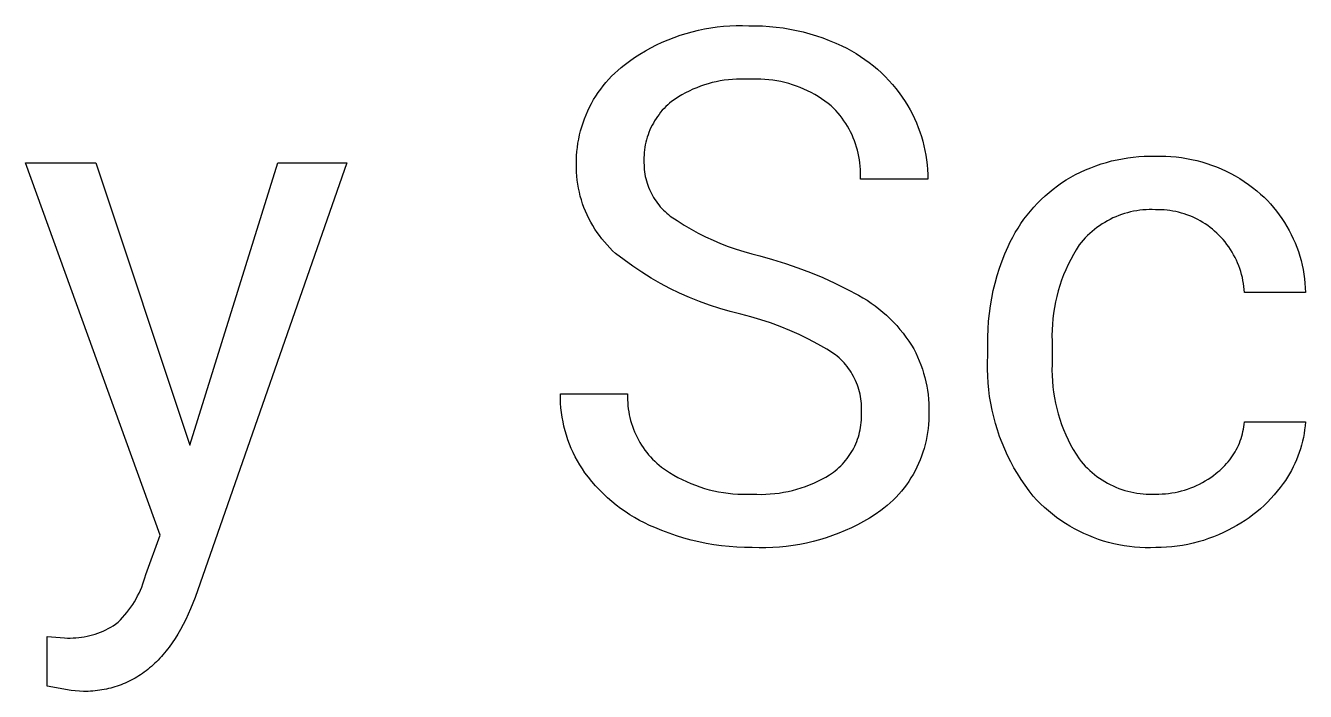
# Model space of a CAD drawing. Header units: millimetres. Extents: x 2840 to 6121, y 744 to 3036.
# Drawn here: x 5256 to 5322.6, y 877.8 to 912.5 of the extents above; entities that cross this region are included whole.
import ezdxf

# ---------------------------------------------------------------- set-up
doc = ezdxf.new("R2010")
doc.units = ezdxf.units.MM
doc.header["$MEASUREMENT"] = 0
doc.layers.add('Domyślny', color=7, linetype='Continuous', true_color=0x000000)

msp = doc.modelspace()

# ---------------------------------------------------------------- linework, layer by layer
at = {"layer": 'Domyślny'}
for p, q in [((5292.297, 912.494), (5292.627, 912.518)), ((5292.627, 912.518), (5292.957, 912.531)), ((5292.957, 912.531), (5293.287, 912.532)), ((5293.287, 912.532), (5293.618, 912.523)), ((5293.618, 912.523), (5293.975, 912.524)), ((5293.975, 912.524), (5294.333, 912.512)), ((5294.333, 912.512), (5294.69, 912.489)), ((5289.418, 911.793), (5289.726, 911.914)), ((5289.726, 911.914), (5290.037, 912.024)), ((5290.037, 912.024), (5290.353, 912.123)), ((5290.353, 912.123), (5290.671, 912.212)), ((5290.671, 912.212), (5290.992, 912.29)), ((5290.992, 912.29), (5291.316, 912.358)), ((5291.316, 912.358), (5291.641, 912.414)), ((5291.641, 912.414), (5291.968, 912.46)), ((5291.968, 912.46), (5292.297, 912.494)), ((5294.69, 912.489), (5295.046, 912.454)), ((5295.046, 912.454), (5295.4, 912.407)), ((5295.4, 912.407), (5295.753, 912.349)), ((5295.753, 912.349), (5296.104, 912.279)), ((5296.104, 912.279), (5296.452, 912.198)), ((5296.452, 912.198), (5296.797, 912.105)), ((5296.797, 912.105), (5297.139, 912)), ((5297.139, 912), (5297.477, 911.885)), ((5297.477, 911.885), (5297.812, 911.758)), ((5287.948, 911.042), (5288.232, 911.212)), ((5288.232, 911.212), (5288.521, 911.372)), ((5288.521, 911.372), (5288.815, 911.522)), ((5288.815, 911.522), (5289.114, 911.663)), ((5289.114, 911.663), (5289.418, 911.793)), ((5297.812, 911.758), (5298.142, 911.62)), ((5298.142, 911.62), (5298.467, 911.471)), ((5298.467, 911.471), (5298.716, 911.348)), ((5298.716, 911.348), (5298.961, 911.216)), ((5298.961, 911.216), (5299.201, 911.076)), ((5287.134, 910.477), (5287.399, 910.674)), ((5287.399, 910.674), (5287.671, 910.863)), ((5287.671, 910.863), (5287.948, 911.042)), ((5299.201, 911.076), (5299.437, 910.927)), ((5299.437, 910.927), (5299.666, 910.77)), ((5299.666, 910.77), (5299.89, 910.605)), ((5299.89, 910.605), (5300.109, 910.433)), ((5286.323, 909.732), (5286.475, 909.892)), ((5286.475, 909.892), (5286.632, 910.046)), ((5286.632, 910.046), (5286.794, 910.196)), ((5286.794, 910.196), (5286.962, 910.339)), ((5286.962, 910.339), (5287.134, 910.477)), ((5300.109, 910.433), (5300.321, 910.252)), ((5300.321, 910.252), (5300.527, 910.065)), ((5300.527, 910.065), (5300.726, 909.871)), ((5300.726, 909.871), (5300.918, 909.67)), ((5285.774, 909.042), (5285.903, 909.222)), ((5285.903, 909.222), (5286.037, 909.396)), ((5286.037, 909.396), (5286.177, 909.567)), ((5286.177, 909.567), (5286.323, 909.732)), ((5290.709, 909.212), (5290.516, 909.122)), ((5290.905, 909.294), (5290.709, 909.212)), ((5291.105, 909.37), (5290.905, 909.294)), ((5291.306, 909.439), (5291.105, 909.37)), ((5291.51, 909.501), (5291.306, 909.439)), ((5291.716, 909.557), (5291.51, 909.501)), ((5291.923, 909.605), (5291.716, 909.557)), ((5292.132, 909.646), (5291.923, 909.605)), ((5292.343, 909.68), (5292.132, 909.646)), ((5292.554, 909.707), (5292.343, 909.68)), ((5292.766, 909.727), (5292.554, 909.707)), ((5292.979, 909.739), (5292.766, 909.727)), ((5293.192, 909.745), (5292.979, 909.739)), ((5293.405, 909.743), (5293.192, 909.745)), ((5293.618, 909.733), (5293.405, 909.743)), ((5293.828, 909.743), (5293.618, 909.733)), ((5294.038, 909.746), (5293.828, 909.743)), ((5294.248, 909.741), (5294.038, 909.746)), ((5294.458, 909.729), (5294.248, 909.741)), ((5294.667, 909.71), (5294.458, 909.729)), ((5294.876, 909.684), (5294.667, 909.71)), ((5295.083, 909.651), (5294.876, 909.684)), ((5295.289, 909.61), (5295.083, 909.651)), ((5295.494, 909.563), (5295.289, 909.61)), ((5295.697, 909.509), (5295.494, 909.563)), ((5295.898, 909.447), (5295.697, 909.509)), ((5296.097, 909.379), (5295.898, 909.447)), ((5296.293, 909.305), (5296.097, 909.379)), ((5296.487, 909.223), (5296.293, 909.305)), ((5296.678, 909.135), (5296.487, 909.223)), ((5300.918, 909.67), (5301.103, 909.462)), ((5301.103, 909.462), (5301.281, 909.248)), ((5301.281, 909.248), (5301.451, 909.028)), ((5285.427, 908.479), (5285.536, 908.671)), ((5285.536, 908.671), (5285.652, 908.859)), ((5285.652, 908.859), (5285.774, 909.042)), ((5289.599, 908.581), (5289.496, 908.495)), ((5289.775, 908.702), (5289.599, 908.581)), ((5289.955, 908.816), (5289.775, 908.702)), ((5290.138, 908.925), (5289.955, 908.816)), ((5290.325, 909.027), (5290.138, 908.925)), ((5290.516, 909.122), (5290.325, 909.027)), ((5296.865, 909.04), (5296.678, 909.135)), ((5297.05, 908.94), (5296.865, 909.04)), ((5297.231, 908.832), (5297.05, 908.94)), ((5297.408, 908.719), (5297.231, 908.832)), ((5297.581, 908.6), (5297.408, 908.719)), ((5297.749, 908.475), (5297.581, 908.6)), ((5301.451, 909.028), (5301.613, 908.802)), ((5301.613, 908.802), (5301.767, 908.57)), ((5301.767, 908.57), (5301.899, 908.356)), ((5285.058, 907.679), (5285.14, 907.883)), ((5285.14, 907.883), (5285.229, 908.085)), ((5285.229, 908.085), (5285.325, 908.284)), ((5285.325, 908.284), (5285.427, 908.479)), ((5288.942, 907.906), (5288.863, 907.797)), ((5289.026, 908.012), (5288.942, 907.906)), ((5289.113, 908.115), (5289.026, 908.012)), ((5289.204, 908.215), (5289.113, 908.115)), ((5289.298, 908.311), (5289.204, 908.215)), ((5289.395, 908.405), (5289.298, 908.311)), ((5289.496, 908.495), (5289.395, 908.405)), ((5297.914, 908.344), (5297.749, 908.475)), ((5298.035, 908.225), (5297.914, 908.344)), ((5298.152, 908.102), (5298.035, 908.225)), ((5298.264, 907.975), (5298.152, 908.102)), ((5298.372, 907.845), (5298.264, 907.975)), ((5298.476, 907.71), (5298.372, 907.845)), ((5301.899, 908.356), (5302.024, 908.138)), ((5302.024, 908.138), (5302.141, 907.916)), ((5302.141, 907.916), (5302.25, 907.69)), ((5284.856, 907.049), (5284.916, 907.261)), ((5284.916, 907.261), (5284.984, 907.471)), ((5284.984, 907.471), (5285.058, 907.679)), ((5288.523, 907.215), (5288.468, 907.092)), ((5288.583, 907.336), (5288.523, 907.215)), ((5288.647, 907.454), (5288.583, 907.336)), ((5288.715, 907.571), (5288.647, 907.454)), ((5288.787, 907.685), (5288.715, 907.571)), ((5288.863, 907.797), (5288.787, 907.685)), ((5298.574, 907.572), (5298.476, 907.71)), ((5298.668, 907.431), (5298.574, 907.572)), ((5298.757, 907.287), (5298.668, 907.431)), ((5298.841, 907.139), (5298.757, 907.287)), ((5302.25, 907.69), (5302.352, 907.461)), ((5302.352, 907.461), (5302.446, 907.228)), ((5302.446, 907.228), (5302.531, 906.992)), ((5284.719, 906.402), (5284.757, 906.619)), ((5284.757, 906.619), (5284.803, 906.835)), ((5284.803, 906.835), (5284.856, 907.049)), ((5288.29, 906.582), (5288.257, 906.452)), ((5288.328, 906.712), (5288.29, 906.582)), ((5288.37, 906.84), (5288.328, 906.712)), ((5288.417, 906.967), (5288.37, 906.84)), ((5288.468, 907.092), (5288.417, 906.967)), ((5298.92, 906.989), (5298.841, 907.139)), ((5298.994, 906.836), (5298.92, 906.989)), ((5299.062, 906.681), (5298.994, 906.836)), ((5299.125, 906.524), (5299.062, 906.681)), ((5299.182, 906.364), (5299.125, 906.524)), ((5302.531, 906.992), (5302.609, 906.754)), ((5302.609, 906.754), (5302.679, 906.513)), ((5302.679, 906.513), (5302.741, 906.269)), ((5284.65, 905.745), (5284.665, 905.965)), ((5284.665, 905.965), (5284.688, 906.184)), ((5284.688, 906.184), (5284.719, 906.402)), ((5288.17, 905.919), (5288.16, 905.785)), ((5288.185, 906.053), (5288.17, 905.919)), ((5288.204, 906.187), (5288.185, 906.053)), ((5288.228, 906.32), (5288.204, 906.187)), ((5288.257, 906.452), (5288.228, 906.32)), ((5299.234, 906.203), (5299.182, 906.364)), ((5299.28, 906.039), (5299.234, 906.203)), ((5299.321, 905.875), (5299.28, 906.039)), ((5299.356, 905.709), (5299.321, 905.875)), ((5302.741, 906.269), (5302.794, 906.024)), ((5302.794, 906.024), (5302.839, 905.777)), ((5262.953, 885.97), (5255.952, 905.375)), ((5255.952, 905.375), (5259.616, 905.375)), ((5259.616, 905.375), (5264.512, 890.666)), ((5264.512, 890.666), (5269.083, 905.375)), ((5272.674, 905.375), (5264.784, 882.722)), ((5269.083, 905.375), (5272.674, 905.375)), ((5284.641, 905.304), (5284.642, 905.524)), ((5284.641, 905.094), (5284.641, 905.304)), ((5284.642, 905.524), (5284.65, 905.745)), ((5288.155, 905.65), (5288.154, 905.515)), ((5288.154, 905.515), (5288.158, 905.38)), ((5288.16, 905.785), (5288.155, 905.65)), ((5288.158, 905.38), (5288.16, 905.261)), ((5288.16, 905.261), (5288.166, 905.143)), ((5299.385, 905.542), (5299.356, 905.709)), ((5299.408, 905.374), (5299.385, 905.542)), ((5299.425, 905.205), (5299.408, 905.374)), ((5299.437, 905.036), (5299.425, 905.205)), ((5302.839, 905.777), (5302.876, 905.529)), ((5302.876, 905.529), (5302.904, 905.279)), ((5302.904, 905.279), (5302.924, 905.029)), ((5311.424, 905.124), (5311.692, 905.225)), ((5311.692, 905.225), (5311.964, 905.318)), ((5311.964, 905.318), (5312.239, 905.401)), ((5312.239, 905.401), (5312.516, 905.474)), ((5312.516, 905.474), (5312.795, 905.539)), ((5312.795, 905.539), (5313.077, 905.594)), ((5313.077, 905.594), (5313.36, 905.639)), ((5313.36, 905.639), (5313.645, 905.675)), ((5313.645, 905.675), (5313.931, 905.702)), ((5313.931, 905.702), (5314.217, 905.718)), ((5314.217, 905.718), (5314.504, 905.726)), ((5314.504, 905.726), (5314.791, 905.723)), ((5314.791, 905.723), (5315.062, 905.728)), ((5315.062, 905.728), (5315.334, 905.723)), ((5315.334, 905.723), (5315.605, 905.708)), ((5315.605, 905.708), (5315.875, 905.685)), ((5315.875, 905.685), (5316.145, 905.652)), ((5316.145, 905.652), (5316.413, 905.61)), ((5316.413, 905.61), (5316.679, 905.558)), ((5316.679, 905.558), (5316.944, 905.498)), ((5316.944, 905.498), (5317.206, 905.428)), ((5317.206, 905.428), (5317.466, 905.349)), ((5317.466, 905.349), (5317.723, 905.262)), ((5317.723, 905.262), (5317.977, 905.165)), ((5284.648, 904.885), (5284.641, 905.094)), ((5284.663, 904.676), (5284.648, 904.885)), ((5284.684, 904.468), (5284.663, 904.676)), ((5288.166, 905.143), (5288.175, 905.024)), ((5288.175, 905.024), (5288.189, 904.906)), ((5288.189, 904.906), (5288.207, 904.789)), ((5288.207, 904.789), (5288.229, 904.672)), ((5288.229, 904.672), (5288.255, 904.556)), ((5288.255, 904.556), (5288.284, 904.441)), ((5299.443, 904.866), (5299.437, 905.036)), ((5299.437, 904.527), (5299.443, 904.697)), ((5302.938, 904.527), (5299.437, 904.527)), ((5299.443, 904.697), (5299.443, 904.866)), ((5302.924, 905.029), (5302.935, 904.778)), ((5302.935, 904.778), (5302.938, 904.527)), ((5310.14, 904.486), (5310.388, 904.631)), ((5310.388, 904.631), (5310.641, 904.767)), ((5310.641, 904.767), (5310.898, 904.895)), ((5310.898, 904.895), (5311.159, 905.014)), ((5311.159, 905.014), (5311.424, 905.124)), ((5317.977, 905.165), (5318.227, 905.06)), ((5318.227, 905.06), (5318.474, 904.946)), ((5318.474, 904.946), (5318.716, 904.824)), ((5318.716, 904.824), (5318.954, 904.694)), ((5318.954, 904.694), (5319.188, 904.555)), ((5319.188, 904.555), (5319.416, 904.409)), ((5284.713, 904.261), (5284.684, 904.468)), ((5284.749, 904.055), (5284.713, 904.261)), ((5284.792, 903.85), (5284.749, 904.055)), ((5284.842, 903.646), (5284.792, 903.85)), ((5288.284, 904.441), (5288.318, 904.327)), ((5288.318, 904.327), (5288.356, 904.214)), ((5288.356, 904.214), (5288.397, 904.103)), ((5288.397, 904.103), (5288.442, 903.993)), ((5288.442, 903.993), (5288.491, 903.885)), ((5288.491, 903.885), (5288.544, 903.778)), ((5309.256, 903.837), (5309.469, 904.011)), ((5309.469, 904.011), (5309.687, 904.177)), ((5309.687, 904.177), (5309.911, 904.336)), ((5309.911, 904.336), (5310.14, 904.486)), ((5319.416, 904.409), (5319.64, 904.255)), ((5319.64, 904.255), (5319.858, 904.093)), ((5319.858, 904.093), (5320.07, 903.923)), ((5320.07, 903.923), (5320.276, 903.747)), ((5284.899, 903.445), (5284.842, 903.646)), ((5284.963, 903.246), (5284.899, 903.445)), ((5285.034, 903.049), (5284.963, 903.246)), ((5288.544, 903.778), (5288.6, 903.673)), ((5288.6, 903.673), (5288.659, 903.571)), ((5288.659, 903.571), (5288.723, 903.47)), ((5288.723, 903.47), (5288.789, 903.372)), ((5288.789, 903.372), (5288.859, 903.276)), ((5288.859, 903.276), (5288.932, 903.182)), ((5288.932, 903.182), (5289.008, 903.091)), ((5308.468, 903.074), (5308.655, 903.275)), ((5308.655, 903.275), (5308.849, 903.469)), ((5308.849, 903.469), (5309.049, 903.657)), ((5309.049, 903.657), (5309.256, 903.837)), ((5320.276, 903.747), (5320.453, 903.582)), ((5320.453, 903.582), (5320.624, 903.411)), ((5320.624, 903.411), (5320.788, 903.235)), ((5320.788, 903.235), (5320.947, 903.053)), ((5285.111, 902.854), (5285.034, 903.049)), ((5285.195, 902.663), (5285.111, 902.854)), ((5285.286, 902.474), (5285.195, 902.663)), ((5289.008, 903.091), (5289.088, 903.003)), ((5289.088, 903.003), (5289.17, 902.917)), ((5289.17, 902.917), (5289.255, 902.834)), ((5289.255, 902.834), (5289.343, 902.754)), ((5289.343, 902.754), (5289.434, 902.678)), ((5289.434, 902.678), (5289.527, 902.604)), ((5289.527, 902.604), (5289.881, 902.364)), ((5307.949, 902.435), (5308.115, 902.654)), ((5308.115, 902.654), (5308.288, 902.867)), ((5308.288, 902.867), (5308.468, 903.074)), ((5312.732, 902.569), (5312.584, 902.503)), ((5312.883, 902.63), (5312.732, 902.569)), ((5313.035, 902.685), (5312.883, 902.63)), ((5313.19, 902.735), (5313.035, 902.685)), ((5313.345, 902.779), (5313.19, 902.735)), ((5313.503, 902.819), (5313.345, 902.779)), ((5313.661, 902.852), (5313.503, 902.819)), ((5313.821, 902.881), (5313.661, 902.852)), ((5313.982, 902.903), (5313.821, 902.881)), ((5314.143, 902.921), (5313.982, 902.903)), ((5314.305, 902.932), (5314.143, 902.921)), ((5314.467, 902.938), (5314.305, 902.932)), ((5314.629, 902.939), (5314.467, 902.938)), ((5314.791, 902.934), (5314.629, 902.939)), ((5314.944, 902.935), (5314.791, 902.934)), ((5315.096, 902.931), (5314.944, 902.935)), ((5315.249, 902.923), (5315.096, 902.931)), ((5315.401, 902.909), (5315.249, 902.923)), ((5315.552, 902.89), (5315.401, 902.909)), ((5315.703, 902.865), (5315.552, 902.89)), ((5315.853, 902.836), (5315.703, 902.865)), ((5316.002, 902.802), (5315.853, 902.836)), ((5316.149, 902.762), (5316.002, 902.802)), ((5316.295, 902.718), (5316.149, 902.762)), ((5316.44, 902.669), (5316.295, 902.718)), ((5316.582, 902.614), (5316.44, 902.669)), ((5316.723, 902.555), (5316.582, 902.614)), ((5316.862, 902.492), (5316.723, 902.555)), ((5320.947, 903.053), (5321.1, 902.865)), ((5321.1, 902.865), (5321.246, 902.673)), ((5321.246, 902.673), (5321.385, 902.476)), ((5285.383, 902.289), (5285.286, 902.474)), ((5285.487, 902.107), (5285.383, 902.289)), ((5285.596, 901.928), (5285.487, 902.107)), ((5285.712, 901.754), (5285.596, 901.928)), ((5289.881, 902.364), (5290.243, 902.136)), ((5290.243, 902.136), (5290.612, 901.919)), ((5290.612, 901.919), (5290.987, 901.715)), ((5307.498, 901.746), (5307.641, 901.98)), ((5307.641, 901.98), (5307.791, 902.21)), ((5307.791, 902.21), (5307.949, 902.435)), ((5311.622, 901.907), (5311.497, 901.803)), ((5311.75, 902.006), (5311.622, 901.907)), ((5311.881, 902.101), (5311.75, 902.006)), ((5312.016, 902.191), (5311.881, 902.101)), ((5312.154, 902.276), (5312.016, 902.191)), ((5312.295, 902.357), (5312.154, 902.276)), ((5312.438, 902.433), (5312.295, 902.357)), ((5312.584, 902.503), (5312.438, 902.433)), ((5316.999, 902.423), (5316.862, 902.492)), ((5317.133, 902.35), (5316.999, 902.423)), ((5317.264, 902.273), (5317.133, 902.35)), ((5317.393, 902.191), (5317.264, 902.273)), ((5317.519, 902.105), (5317.393, 902.191)), ((5317.642, 902.014), (5317.519, 902.105)), ((5317.762, 901.92), (5317.642, 902.014)), ((5317.879, 901.821), (5317.762, 901.92)), ((5321.385, 902.476), (5321.517, 902.274)), ((5321.517, 902.274), (5321.643, 902.067)), ((5321.643, 902.067), (5321.761, 901.857)), ((5321.761, 901.857), (5321.872, 901.642)), ((5285.834, 901.584), (5285.712, 901.754)), ((5285.961, 901.418), (5285.834, 901.584)), ((5286.095, 901.256), (5285.961, 901.418)), ((5286.233, 901.099), (5286.095, 901.256)), ((5290.987, 901.715), (5291.369, 901.522)), ((5291.369, 901.522), (5291.757, 901.342)), ((5291.757, 901.342), (5292.151, 901.174)), ((5292.151, 901.174), (5292.549, 901.019)), ((5307.121, 901.014), (5307.238, 901.262)), ((5307.238, 901.262), (5307.364, 901.506)), ((5307.364, 901.506), (5307.498, 901.746)), ((5310.931, 901.224), (5310.83, 901.097)), ((5311.036, 901.348), (5310.931, 901.224)), ((5311.145, 901.468), (5311.036, 901.348)), ((5311.258, 901.584), (5311.145, 901.468)), ((5311.376, 901.695), (5311.258, 901.584)), ((5311.497, 901.803), (5311.376, 901.695)), ((5317.992, 901.719), (5317.879, 901.821)), ((5318.106, 901.608), (5317.992, 901.719)), ((5318.217, 901.493), (5318.106, 901.608)), ((5318.323, 901.374), (5318.217, 901.493)), ((5318.425, 901.252), (5318.323, 901.374)), ((5318.523, 901.126), (5318.425, 901.252)), ((5321.872, 901.642), (5321.976, 901.424)), ((5321.976, 901.424), (5322.072, 901.202)), ((5322.072, 901.202), (5322.16, 900.978)), ((5286.377, 900.947), (5286.233, 901.099)), ((5286.526, 900.8), (5286.377, 900.947)), ((5286.68, 900.659), (5286.526, 900.8)), ((5287.125, 900.314), (5286.68, 900.659)), ((5292.549, 901.019), (5292.953, 900.877)), ((5292.953, 900.877), (5293.36, 900.748)), ((5293.36, 900.748), (5293.772, 900.632)), ((5293.772, 900.632), (5294.187, 900.529)), ((5294.187, 900.529), (5294.857, 900.344)), ((5306.812, 900.266), (5306.96, 900.643)), ((5306.96, 900.643), (5307.121, 901.014)), ((5310.522, 900.595), (5310.382, 900.337)), ((5310.672, 900.849), (5310.522, 900.595)), ((5310.83, 901.097), (5310.672, 900.849)), ((5318.617, 900.997), (5318.523, 901.126)), ((5318.706, 900.865), (5318.617, 900.997)), ((5318.79, 900.729), (5318.706, 900.865)), ((5318.869, 900.591), (5318.79, 900.729)), ((5318.944, 900.45), (5318.869, 900.591)), ((5322.16, 900.978), (5322.241, 900.75)), ((5322.241, 900.75), (5322.314, 900.52)), ((5322.314, 900.52), (5322.379, 900.287)), ((5287.581, 899.985), (5287.125, 900.314)), ((5288.048, 899.672), (5287.581, 899.985)), ((5294.857, 900.344), (5295.521, 900.139)), ((5295.521, 900.139), (5296.178, 899.912)), ((5296.178, 899.912), (5296.827, 899.665)), ((5306.556, 899.499), (5306.678, 899.885)), ((5306.678, 899.885), (5306.812, 900.266)), ((5310.25, 900.073), (5310.128, 899.806)), ((5310.382, 900.337), (5310.25, 900.073)), ((5319.014, 900.307), (5318.944, 900.45)), ((5319.078, 900.161), (5319.014, 900.307)), ((5319.138, 900.013), (5319.078, 900.161)), ((5319.192, 899.864), (5319.138, 900.013)), ((5319.241, 899.712), (5319.192, 899.864)), ((5322.379, 900.287), (5322.436, 900.052)), ((5322.436, 900.052), (5322.485, 899.816)), ((5288.525, 899.375), (5288.048, 899.672)), ((5289.013, 899.095), (5288.525, 899.375)), ((5296.827, 899.665), (5297.468, 899.397)), ((5297.468, 899.397), (5298.101, 899.109)), ((5306.447, 899.109), (5306.556, 899.499)), ((5309.91, 899.259), (5309.816, 898.98)), ((5310.014, 899.534), (5309.91, 899.259)), ((5310.128, 899.806), (5310.014, 899.534)), ((5319.285, 899.559), (5319.241, 899.712)), ((5319.323, 899.404), (5319.285, 899.559)), ((5319.356, 899.248), (5319.323, 899.404)), ((5319.384, 899.091), (5319.356, 899.248)), ((5322.485, 899.816), (5322.526, 899.578)), ((5322.526, 899.578), (5322.558, 899.338)), ((5322.558, 899.338), (5322.583, 899.098)), ((5289.509, 898.831), (5289.013, 899.095)), ((5290.015, 898.585), (5289.509, 898.831)), ((5290.529, 898.356), (5290.015, 898.585)), ((5298.101, 899.109), (5298.724, 898.802)), ((5298.724, 898.802), (5299.337, 898.475)), ((5306.271, 898.32), (5306.352, 898.716)), ((5306.352, 898.716), (5306.447, 899.109)), ((5309.731, 898.698), (5309.655, 898.414)), ((5309.816, 898.98), (5309.731, 898.698)), ((5319.406, 898.933), (5319.384, 899.091)), ((5319.422, 898.775), (5319.406, 898.933)), ((5319.433, 898.616), (5319.422, 898.775)), ((5322.607, 898.616), (5319.433, 898.616)), ((5322.583, 899.098), (5322.599, 898.857)), ((5322.599, 898.857), (5322.607, 898.616)), ((5291.05, 898.146), (5290.529, 898.356)), ((5291.578, 897.953), (5291.05, 898.146)), ((5292.113, 897.778), (5291.578, 897.953)), ((5299.337, 898.475), (5299.558, 898.347)), ((5299.558, 898.347), (5299.774, 898.212)), ((5299.774, 898.212), (5299.986, 898.069)), ((5299.986, 898.069), (5300.193, 897.92)), ((5300.193, 897.92), (5300.394, 897.764)), ((5306.148, 897.52), (5306.202, 897.921)), ((5306.202, 897.921), (5306.271, 898.32)), ((5309.59, 898.127), (5309.534, 897.838)), ((5309.655, 898.414), (5309.59, 898.127)), ((5292.653, 897.622), (5292.113, 897.778)), ((5293.198, 897.485), (5292.653, 897.622)), ((5293.721, 897.353), (5293.198, 897.485)), ((5294.239, 897.203), (5293.721, 897.353)), ((5294.751, 897.035), (5294.239, 897.203)), ((5300.394, 897.764), (5300.591, 897.602)), ((5300.591, 897.602), (5300.782, 897.433)), ((5300.782, 897.433), (5300.968, 897.258)), ((5300.968, 897.258), (5301.148, 897.077)), ((5306.107, 897.118), (5306.148, 897.52)), ((5309.453, 897.255), (5309.427, 896.962)), ((5309.488, 897.547), (5309.453, 897.255)), ((5309.534, 897.838), (5309.488, 897.547)), ((5295.258, 896.85), (5294.751, 897.035)), ((5295.757, 896.647), (5295.258, 896.85)), ((5296.249, 896.426), (5295.757, 896.647)), ((5301.148, 897.077), (5301.322, 896.891)), ((5301.322, 896.891), (5301.489, 896.698)), ((5301.489, 896.698), (5301.651, 896.501)), ((5306.067, 896.31), (5306.08, 896.714)), ((5306.08, 896.714), (5306.107, 897.118)), ((5309.411, 896.668), (5309.405, 896.373)), ((5309.427, 896.962), (5309.411, 896.668)), ((5296.733, 896.189), (5296.249, 896.426)), ((5297.209, 895.935), (5296.733, 896.189)), ((5297.675, 895.664), (5297.209, 895.935)), ((5301.651, 896.501), (5301.805, 896.298)), ((5301.805, 896.298), (5301.953, 896.09)), ((5301.953, 896.09), (5302.094, 895.878)), ((5302.094, 895.878), (5302.206, 895.678)), ((5306.068, 895.905), (5306.067, 896.31)), ((5306.068, 895.341), (5306.068, 895.905)), ((5309.405, 896.373), (5309.41, 896.079)), ((5309.41, 896.079), (5309.424, 895.785)), ((5298.132, 895.378), (5297.675, 895.664)), ((5298.227, 895.299), (5298.132, 895.378)), ((5298.319, 895.217), (5298.227, 895.299)), ((5298.408, 895.132), (5298.319, 895.217)), ((5302.206, 895.678), (5302.31, 895.475)), ((5302.31, 895.475), (5302.408, 895.269)), ((5302.408, 895.269), (5302.498, 895.059)), ((5306.053, 894.983), (5306.068, 895.341)), ((5309.424, 895.785), (5309.424, 895.153)), ((5298.495, 895.045), (5298.408, 895.132)), ((5298.578, 894.954), (5298.495, 895.045)), ((5298.658, 894.86), (5298.578, 894.954)), ((5298.735, 894.764), (5298.658, 894.86)), ((5298.809, 894.665), (5298.735, 894.764)), ((5298.88, 894.564), (5298.809, 894.665)), ((5298.946, 894.461), (5298.88, 894.564)), ((5302.498, 895.059), (5302.581, 894.846)), ((5302.581, 894.846), (5302.657, 894.631)), ((5302.657, 894.631), (5302.725, 894.413)), ((5306.051, 894.625), (5306.053, 894.983)), ((5306.061, 894.266), (5306.051, 894.625)), ((5309.411, 894.864), (5309.407, 894.575)), ((5309.407, 894.575), (5309.413, 894.286)), ((5309.424, 895.153), (5309.411, 894.864)), ((5299.01, 894.355), (5298.946, 894.461)), ((5299.07, 894.247), (5299.01, 894.355)), ((5299.126, 894.138), (5299.07, 894.247)), ((5299.178, 894.026), (5299.126, 894.138)), ((5299.226, 893.913), (5299.178, 894.026)), ((5299.271, 893.798), (5299.226, 893.913)), ((5302.725, 894.413), (5302.786, 894.192)), ((5302.786, 894.192), (5302.839, 893.97)), ((5302.839, 893.97), (5302.884, 893.746)), ((5306.083, 893.909), (5306.061, 894.266)), ((5306.117, 893.552), (5306.083, 893.909)), ((5309.413, 894.286), (5309.43, 893.998)), ((5309.43, 893.998), (5309.456, 893.71)), ((5283.809, 893.095), (5283.808, 893.339)), ((5283.808, 893.339), (5287.306, 893.339)), ((5287.306, 893.339), (5287.302, 893.183)), ((5287.302, 893.183), (5287.304, 893.026)), ((5299.312, 893.682), (5299.271, 893.798)), ((5299.349, 893.564), (5299.312, 893.682)), ((5299.381, 893.445), (5299.349, 893.564)), ((5299.41, 893.325), (5299.381, 893.445)), ((5299.435, 893.205), (5299.41, 893.325)), ((5299.455, 893.083), (5299.435, 893.205)), ((5302.884, 893.746), (5302.922, 893.521)), ((5302.922, 893.521), (5302.951, 893.295)), ((5302.951, 893.295), (5302.973, 893.067)), ((5306.162, 893.196), (5306.117, 893.552)), ((5306.22, 892.843), (5306.162, 893.196)), ((5309.456, 893.71), (5309.492, 893.423)), ((5309.492, 893.423), (5309.538, 893.138)), ((5283.818, 892.852), (5283.809, 893.095)), ((5283.836, 892.609), (5283.818, 892.852)), ((5283.863, 892.367), (5283.836, 892.609)), ((5287.304, 893.026), (5287.311, 892.87)), ((5287.311, 892.87), (5287.323, 892.715)), ((5287.323, 892.715), (5287.34, 892.56)), ((5287.34, 892.56), (5287.363, 892.405)), ((5299.472, 892.961), (5299.455, 893.083)), ((5299.484, 892.838), (5299.472, 892.961)), ((5299.492, 892.715), (5299.484, 892.838)), ((5299.496, 892.592), (5299.492, 892.715)), ((5299.496, 892.469), (5299.496, 892.592)), ((5302.973, 893.067), (5302.987, 892.839)), ((5302.987, 892.839), (5302.994, 892.611)), ((5302.994, 892.611), (5302.992, 892.382)), ((5306.289, 892.491), (5306.22, 892.843)), ((5309.538, 893.138), (5309.593, 892.854)), ((5309.593, 892.854), (5309.658, 892.573)), ((5309.658, 892.573), (5309.733, 892.293)), ((5283.898, 892.126), (5283.863, 892.367)), ((5283.941, 891.887), (5283.898, 892.126)), ((5283.993, 891.649), (5283.941, 891.887)), ((5287.363, 892.405), (5287.391, 892.251)), ((5287.391, 892.251), (5287.424, 892.099)), ((5287.424, 892.099), (5287.462, 891.947)), ((5287.462, 891.947), (5287.505, 891.797)), ((5299.476, 891.837), (5299.486, 891.964)), ((5299.486, 891.964), (5299.492, 892.091)), ((5299.491, 892.346), (5299.496, 892.469)), ((5299.494, 892.218), (5299.491, 892.346)), ((5299.492, 892.091), (5299.494, 892.218)), ((5302.99, 891.959), (5302.977, 891.747)), ((5302.994, 892.17), (5302.99, 891.959)), ((5302.992, 892.382), (5302.994, 892.17)), ((5306.371, 892.142), (5306.289, 892.491)), ((5306.463, 891.796), (5306.371, 892.142)), ((5309.733, 892.293), (5309.817, 892.017)), ((5309.817, 892.017), (5309.911, 891.744)), ((5319.42, 891.745), (5319.433, 891.87)), ((5319.433, 891.87), (5322.607, 891.87)), ((5322.607, 891.87), (5322.591, 891.667)), ((5284.053, 891.413), (5283.993, 891.649)), ((5284.121, 891.179), (5284.053, 891.413)), ((5284.197, 890.948), (5284.121, 891.179)), ((5287.505, 891.797), (5287.554, 891.649)), ((5287.554, 891.649), (5287.607, 891.502)), ((5287.607, 891.502), (5287.665, 891.357)), ((5287.665, 891.357), (5287.729, 891.214)), ((5287.729, 891.214), (5287.797, 891.074)), ((5299.323, 891.091), (5299.359, 891.213)), ((5299.359, 891.213), (5299.391, 891.336)), ((5299.391, 891.336), (5299.418, 891.46)), ((5299.418, 891.46), (5299.442, 891.585)), ((5299.442, 891.585), (5299.461, 891.711)), ((5299.461, 891.711), (5299.476, 891.837)), ((5302.931, 891.325), (5302.897, 891.116)), ((5302.958, 891.536), (5302.931, 891.325)), ((5302.977, 891.747), (5302.958, 891.536)), ((5306.568, 891.453), (5306.463, 891.796)), ((5306.683, 891.114), (5306.568, 891.453)), ((5309.911, 891.744), (5310.014, 891.474)), ((5310.014, 891.474), (5310.126, 891.207)), ((5310.126, 891.207), (5310.248, 890.945)), ((5319.293, 891.126), (5319.326, 891.248)), ((5319.326, 891.248), (5319.356, 891.371)), ((5319.356, 891.371), (5319.382, 891.495)), ((5319.382, 891.495), (5319.403, 891.619)), ((5319.403, 891.619), (5319.42, 891.745)), ((5322.538, 891.264), (5322.502, 891.064)), ((5322.568, 891.465), (5322.538, 891.264)), ((5322.591, 891.667), (5322.568, 891.465)), ((5284.281, 890.72), (5284.197, 890.948)), ((5284.373, 890.494), (5284.281, 890.72)), ((5287.797, 891.074), (5287.869, 890.935)), ((5287.869, 890.935), (5287.946, 890.8)), ((5287.946, 890.8), (5288.028, 890.667)), ((5288.028, 890.667), (5288.115, 890.537)), ((5288.115, 890.537), (5288.205, 890.409)), ((5299.08, 890.504), (5299.137, 890.618)), ((5299.137, 890.618), (5299.189, 890.733)), ((5299.189, 890.733), (5299.238, 890.851)), ((5299.238, 890.851), (5299.282, 890.97)), ((5299.282, 890.97), (5299.323, 891.091)), ((5302.808, 890.702), (5302.752, 890.497)), ((5302.856, 890.908), (5302.808, 890.702)), ((5302.897, 891.116), (5302.856, 890.908)), ((5306.811, 890.779), (5306.683, 891.114)), ((5306.949, 890.448), (5306.811, 890.779)), ((5310.248, 890.945), (5310.378, 890.687)), ((5310.378, 890.687), (5310.517, 890.433)), ((5319.006, 890.426), (5319.064, 890.538)), ((5319.064, 890.538), (5319.117, 890.653)), ((5319.117, 890.653), (5319.167, 890.769)), ((5319.167, 890.769), (5319.213, 890.887)), ((5319.213, 890.887), (5319.255, 891.006)), ((5319.255, 891.006), (5319.293, 891.126)), ((5322.409, 890.668), (5322.353, 890.472)), ((5322.459, 890.865), (5322.409, 890.668)), ((5322.502, 891.064), (5322.459, 890.865)), ((5284.473, 890.273), (5284.373, 890.494)), ((5284.581, 890.054), (5284.473, 890.273)), ((5284.696, 889.84), (5284.581, 890.054)), ((5288.205, 890.409), (5288.3, 890.285)), ((5288.3, 890.285), (5288.399, 890.165)), ((5288.399, 890.165), (5288.502, 890.047)), ((5288.502, 890.047), (5288.609, 889.934)), ((5288.609, 889.934), (5288.72, 889.823)), ((5298.58, 889.769), (5298.662, 889.866)), ((5298.662, 889.866), (5298.741, 889.966)), ((5298.741, 889.966), (5298.816, 890.069)), ((5298.816, 890.069), (5298.888, 890.174)), ((5298.888, 890.174), (5298.956, 890.282)), ((5298.956, 890.282), (5299.02, 890.392)), ((5299.02, 890.392), (5299.08, 890.504)), ((5302.545, 889.896), (5302.462, 889.701)), ((5302.621, 890.094), (5302.545, 889.896)), ((5302.69, 890.295), (5302.621, 890.094)), ((5302.752, 890.497), (5302.69, 890.295)), ((5307.098, 890.122), (5306.949, 890.448)), ((5307.258, 889.801), (5307.098, 890.122)), ((5310.517, 890.433), (5310.664, 890.185)), ((5310.664, 890.185), (5310.82, 889.942)), ((5310.82, 889.942), (5310.922, 889.814)), ((5318.585, 889.797), (5318.664, 889.895)), ((5318.664, 889.895), (5318.739, 889.997)), ((5318.739, 889.997), (5318.811, 890.101)), ((5318.811, 890.101), (5318.88, 890.207)), ((5318.88, 890.207), (5318.945, 890.315)), ((5318.945, 890.315), (5319.006, 890.426)), ((5322.146, 889.898), (5322.064, 889.712)), ((5322.221, 890.087), (5322.146, 889.898)), ((5322.29, 890.278), (5322.221, 890.087)), ((5322.353, 890.472), (5322.29, 890.278)), ((5284.819, 889.629), (5284.696, 889.84)), ((5284.948, 889.424), (5284.819, 889.629)), ((5285.085, 889.222), (5284.948, 889.424)), ((5285.262, 888.989), (5285.085, 889.222)), ((5288.72, 889.823), (5288.834, 889.717)), ((5288.834, 889.717), (5288.952, 889.615)), ((5288.952, 889.615), (5289.074, 889.517)), ((5289.074, 889.517), (5289.279, 889.372)), ((5289.279, 889.372), (5289.49, 889.235)), ((5289.49, 889.235), (5289.705, 889.105)), ((5297.826, 889.122), (5298.023, 889.25)), ((5298.023, 889.25), (5298.123, 889.328)), ((5298.123, 889.328), (5298.221, 889.41)), ((5298.221, 889.41), (5298.315, 889.495)), ((5298.315, 889.495), (5298.407, 889.583)), ((5298.407, 889.583), (5298.495, 889.675)), ((5298.495, 889.675), (5298.58, 889.769)), ((5302.276, 889.32), (5302.173, 889.135)), ((5302.372, 889.509), (5302.276, 889.32)), ((5302.462, 889.701), (5302.372, 889.509)), ((5307.429, 889.486), (5307.258, 889.801)), ((5307.61, 889.177), (5307.429, 889.486)), ((5307.801, 888.874), (5307.61, 889.177)), ((5310.922, 889.814), (5311.028, 889.691)), ((5311.028, 889.691), (5311.139, 889.571)), ((5311.139, 889.571), (5311.253, 889.455)), ((5311.253, 889.455), (5311.372, 889.343)), ((5311.372, 889.343), (5311.494, 889.235)), ((5311.494, 889.235), (5311.62, 889.131)), ((5317.813, 889.083), (5317.947, 889.187)), ((5317.947, 889.187), (5318.047, 889.265)), ((5318.047, 889.265), (5318.144, 889.346)), ((5318.144, 889.346), (5318.238, 889.43)), ((5318.238, 889.43), (5318.329, 889.517)), ((5318.329, 889.517), (5318.418, 889.607)), ((5318.418, 889.607), (5318.503, 889.701)), ((5318.503, 889.701), (5318.585, 889.797)), ((5321.882, 889.348), (5321.781, 889.171)), ((5321.976, 889.528), (5321.882, 889.348)), ((5322.064, 889.712), (5321.976, 889.528)), ((5285.446, 888.762), (5285.262, 888.989)), ((5285.638, 888.541), (5285.446, 888.762)), ((5285.838, 888.327), (5285.638, 888.541)), ((5289.705, 889.105), (5289.924, 888.983)), ((5289.924, 888.983), (5290.147, 888.867)), ((5290.147, 888.867), (5290.374, 888.76)), ((5290.374, 888.76), (5290.605, 888.66)), ((5290.605, 888.66), (5290.839, 888.569)), ((5290.839, 888.569), (5291.076, 888.485)), ((5296.341, 888.432), (5296.563, 888.508)), ((5296.563, 888.508), (5296.782, 888.592)), ((5296.782, 888.592), (5296.998, 888.684)), ((5296.998, 888.684), (5297.21, 888.783)), ((5297.21, 888.783), (5297.419, 888.889)), ((5297.419, 888.889), (5297.625, 889.002)), ((5297.625, 889.002), (5297.826, 889.122)), ((5301.828, 888.601), (5301.701, 888.431)), ((5301.949, 888.775), (5301.828, 888.601)), ((5302.064, 888.953), (5301.949, 888.775)), ((5302.173, 889.135), (5302.064, 888.953)), ((5308.003, 888.578), (5307.801, 888.874)), ((5308.214, 888.288), (5308.003, 888.578)), ((5311.62, 889.131), (5311.749, 889.032)), ((5311.749, 889.032), (5311.882, 888.937)), ((5311.882, 888.937), (5312.018, 888.847)), ((5312.018, 888.847), (5312.157, 888.762)), ((5312.157, 888.762), (5312.298, 888.682)), ((5312.298, 888.682), (5312.443, 888.606)), ((5312.443, 888.606), (5312.59, 888.536)), ((5312.59, 888.536), (5312.739, 888.47)), ((5316.789, 888.496), (5316.943, 888.564)), ((5316.943, 888.564), (5317.095, 888.638)), ((5317.095, 888.638), (5317.245, 888.717)), ((5317.245, 888.717), (5317.392, 888.801)), ((5317.392, 888.801), (5317.535, 888.89)), ((5317.535, 888.89), (5317.676, 888.984)), ((5317.676, 888.984), (5317.813, 889.083)), ((5321.446, 888.661), (5321.296, 888.458)), ((5321.564, 888.827), (5321.446, 888.661)), ((5321.675, 888.997), (5321.564, 888.827)), ((5321.781, 889.171), (5321.675, 888.997)), ((5286.045, 888.12), (5285.838, 888.327)), ((5286.259, 887.92), (5286.045, 888.12)), ((5286.479, 887.728), (5286.259, 887.92)), ((5291.076, 888.485), (5291.315, 888.409)), ((5291.315, 888.409), (5291.557, 888.342)), ((5291.557, 888.342), (5291.801, 888.283)), ((5291.801, 888.283), (5292.047, 888.232)), ((5292.047, 888.232), (5292.295, 888.19)), ((5292.295, 888.19), (5292.544, 888.156)), ((5292.544, 888.156), (5292.794, 888.13)), ((5292.794, 888.13), (5293.044, 888.113)), ((5293.044, 888.113), (5293.295, 888.105)), ((5293.295, 888.105), (5293.547, 888.105)), ((5293.547, 888.105), (5293.798, 888.114)), ((5293.798, 888.114), (5294.032, 888.102)), ((5294.032, 888.102), (5294.266, 888.099)), ((5294.266, 888.099), (5294.501, 888.104)), ((5294.501, 888.104), (5294.735, 888.117)), ((5294.735, 888.117), (5294.968, 888.138)), ((5294.968, 888.138), (5295.201, 888.167)), ((5295.201, 888.167), (5295.432, 888.204)), ((5295.432, 888.204), (5295.662, 888.249)), ((5295.662, 888.249), (5295.891, 888.302)), ((5295.891, 888.302), (5296.117, 888.363)), ((5296.117, 888.363), (5296.341, 888.432)), ((5301.285, 887.95), (5301.136, 887.8)), ((5301.429, 888.106), (5301.285, 887.95)), ((5301.568, 888.266), (5301.429, 888.106)), ((5301.701, 888.431), (5301.568, 888.266)), ((5308.435, 888.006), (5308.214, 888.288)), ((5308.622, 887.804), (5308.435, 888.006)), ((5312.739, 888.47), (5312.891, 888.41)), ((5312.891, 888.41), (5313.044, 888.355)), ((5313.044, 888.355), (5313.199, 888.306)), ((5313.199, 888.306), (5313.356, 888.262)), ((5313.356, 888.262), (5313.515, 888.223)), ((5313.515, 888.223), (5313.674, 888.19)), ((5313.674, 888.19), (5313.835, 888.162)), ((5313.835, 888.162), (5313.996, 888.14)), ((5313.996, 888.14), (5314.158, 888.124)), ((5314.158, 888.124), (5314.321, 888.113)), ((5314.321, 888.113), (5314.484, 888.107)), ((5314.484, 888.107), (5314.647, 888.108)), ((5314.647, 888.108), (5314.81, 888.114)), ((5314.81, 888.114), (5314.979, 888.114)), ((5314.979, 888.114), (5315.148, 888.119)), ((5315.148, 888.119), (5315.317, 888.131)), ((5315.317, 888.131), (5315.485, 888.149)), ((5315.485, 888.149), (5315.653, 888.172)), ((5315.653, 888.172), (5315.819, 888.201)), ((5315.819, 888.201), (5315.985, 888.236)), ((5315.985, 888.236), (5316.149, 888.277)), ((5316.149, 888.277), (5316.312, 888.323)), ((5316.312, 888.323), (5316.472, 888.375)), ((5316.472, 888.375), (5316.632, 888.433)), ((5316.632, 888.433), (5316.789, 888.496)), ((5320.808, 887.879), (5320.633, 887.697)), ((5320.977, 888.066), (5320.808, 887.879)), ((5321.14, 888.259), (5320.977, 888.066)), ((5321.296, 888.458), (5321.14, 888.259)), ((5286.706, 887.543), (5286.479, 887.728)), ((5286.939, 887.366), (5286.706, 887.543)), ((5287.178, 887.198), (5286.939, 887.366)), ((5287.423, 887.037), (5287.178, 887.198)), ((5300.49, 887.251), (5300.196, 887.052)), ((5300.658, 887.38), (5300.49, 887.251)), ((5300.822, 887.514), (5300.658, 887.38)), ((5300.982, 887.654), (5300.822, 887.514)), ((5301.136, 887.8), (5300.982, 887.654)), ((5308.815, 887.609), (5308.622, 887.804)), ((5309.015, 887.421), (5308.815, 887.609)), ((5309.222, 887.239), (5309.015, 887.421)), ((5309.434, 887.064), (5309.222, 887.239)), ((5320.072, 887.187), (5319.875, 887.03)), ((5320.265, 887.351), (5320.072, 887.187)), ((5320.451, 887.521), (5320.265, 887.351)), ((5320.633, 887.697), (5320.451, 887.521)), ((5287.673, 886.885), (5287.423, 887.037)), ((5287.928, 886.742), (5287.673, 886.885)), ((5288.188, 886.608), (5287.928, 886.742)), ((5288.452, 886.482), (5288.188, 886.608)), ((5299.278, 886.515), (5298.961, 886.357)), ((5299.59, 886.684), (5299.278, 886.515)), ((5299.896, 886.863), (5299.59, 886.684)), ((5300.196, 887.052), (5299.896, 886.863)), ((5309.652, 886.897), (5309.434, 887.064)), ((5309.876, 886.738), (5309.652, 886.897)), ((5310.105, 886.586), (5309.876, 886.738)), ((5310.339, 886.442), (5310.105, 886.586)), ((5319.252, 886.599), (5319.035, 886.469)), ((5319.464, 886.736), (5319.252, 886.599)), ((5319.672, 886.88), (5319.464, 886.736)), ((5319.875, 887.03), (5319.672, 886.88)), ((5262.21, 883.918), (5262.953, 885.97)), ((5288.721, 886.366), (5288.452, 886.482)), ((5289.091, 886.211), (5288.721, 886.366)), ((5289.467, 886.068), (5289.091, 886.211)), ((5289.846, 885.937), (5289.467, 886.068)), ((5290.23, 885.818), (5289.846, 885.937)), ((5297.98, 885.946), (5297.644, 885.831)), ((5298.311, 886.072), (5297.98, 885.946)), ((5298.638, 886.209), (5298.311, 886.072)), ((5298.961, 886.357), (5298.638, 886.209)), ((5310.578, 886.306), (5310.339, 886.442)), ((5310.822, 886.178), (5310.578, 886.306)), ((5311.069, 886.059), (5310.822, 886.178)), ((5311.321, 885.948), (5311.069, 886.059)), ((5311.576, 885.846), (5311.321, 885.948)), ((5311.834, 885.752), (5311.576, 885.846)), ((5317.823, 885.886), (5317.56, 885.789)), ((5318.083, 885.992), (5317.823, 885.886)), ((5318.338, 886.107), (5318.083, 885.992)), ((5318.59, 886.231), (5318.338, 886.107)), ((5318.815, 886.346), (5318.59, 886.231)), ((5319.035, 886.469), (5318.815, 886.346)), ((5290.617, 885.712), (5290.23, 885.818)), ((5291.008, 885.619), (5290.617, 885.712)), ((5291.401, 885.538), (5291.008, 885.619)), ((5291.797, 885.47), (5291.401, 885.538)), ((5292.195, 885.415), (5291.797, 885.47)), ((5292.594, 885.373), (5292.195, 885.415)), ((5292.995, 885.344), (5292.594, 885.373)), ((5293.396, 885.327), (5292.995, 885.344)), ((5293.798, 885.324), (5293.396, 885.327)), ((5294.152, 885.311), (5293.798, 885.324)), ((5294.507, 885.311), (5294.152, 885.311)), ((5294.861, 885.322), (5294.507, 885.311)), ((5295.215, 885.345), (5294.861, 885.322)), ((5295.568, 885.38), (5295.215, 885.345)), ((5295.92, 885.426), (5295.568, 885.38)), ((5296.27, 885.484), (5295.92, 885.426)), ((5296.617, 885.554), (5296.27, 885.484)), ((5296.963, 885.635), (5296.617, 885.554)), ((5297.305, 885.727), (5296.963, 885.635)), ((5297.644, 885.831), (5297.305, 885.727)), ((5312.096, 885.667), (5311.834, 885.752)), ((5312.36, 885.592), (5312.096, 885.667)), ((5312.627, 885.525), (5312.36, 885.592)), ((5312.896, 885.467), (5312.627, 885.525)), ((5313.166, 885.419), (5312.896, 885.467)), ((5313.438, 885.38), (5313.166, 885.419)), ((5313.712, 885.35), (5313.438, 885.38)), ((5313.986, 885.329), (5313.712, 885.35)), ((5314.26, 885.318), (5313.986, 885.329)), ((5314.535, 885.316), (5314.26, 885.318)), ((5314.81, 885.324), (5314.535, 885.316)), ((5315.09, 885.328), (5314.81, 885.324)), ((5315.37, 885.341), (5315.09, 885.328)), ((5315.649, 885.364), (5315.37, 885.341)), ((5315.928, 885.397), (5315.649, 885.364)), ((5316.205, 885.439), (5315.928, 885.397)), ((5316.481, 885.49), (5316.205, 885.439)), ((5316.754, 885.551), (5316.481, 885.49)), ((5317.026, 885.621), (5316.754, 885.551)), ((5317.294, 885.7), (5317.026, 885.621)), ((5317.56, 885.789), (5317.294, 885.7)), ((5262.166, 883.753), (5262.21, 883.918)), ((5261.935, 883.11), (5262.001, 883.268)), ((5262.001, 883.268), (5262.061, 883.428)), ((5262.061, 883.428), (5262.116, 883.59)), ((5262.116, 883.59), (5262.166, 883.753)), ((5261.621, 882.503), (5261.707, 882.651)), ((5261.707, 882.651), (5261.788, 882.801)), ((5261.788, 882.801), (5261.864, 882.954)), ((5261.864, 882.954), (5261.935, 883.11)), ((5264.784, 882.722), (5264.668, 882.421)), ((5261.121, 881.812), (5261.23, 881.943)), ((5261.23, 881.943), (5261.335, 882.078)), ((5261.335, 882.078), (5261.435, 882.217)), ((5261.435, 882.217), (5261.53, 882.358)), ((5261.53, 882.358), (5261.621, 882.503)), ((5264.422, 881.847), (5264.293, 881.575)), ((5264.547, 882.129), (5264.422, 881.847)), ((5264.668, 882.421), (5264.547, 882.129)), ((5260.39, 881.172), (5260.517, 881.246)), ((5260.517, 881.246), (5260.642, 881.325)), ((5260.642, 881.325), (5260.768, 881.44)), ((5260.768, 881.44), (5260.889, 881.56)), ((5260.889, 881.56), (5261.007, 881.684)), ((5261.007, 881.684), (5261.121, 881.812)), ((5264.159, 881.312), (5264.022, 881.058)), ((5264.293, 881.575), (5264.159, 881.312)), ((5257.077, 878.102), (5257.077, 880.687)), ((5257.077, 880.687), (5257.984, 880.616)), ((5257.984, 880.616), (5258.131, 880.61)), ((5258.131, 880.61), (5258.279, 880.609)), ((5258.279, 880.609), (5258.426, 880.612)), ((5258.426, 880.612), (5258.573, 880.621)), ((5258.573, 880.621), (5258.719, 880.635)), ((5258.719, 880.635), (5258.866, 880.653)), ((5258.866, 880.653), (5259.011, 880.677)), ((5259.011, 880.677), (5259.155, 880.705)), ((5259.155, 880.705), (5259.299, 880.738)), ((5259.299, 880.738), (5259.441, 880.776)), ((5259.441, 880.776), (5259.582, 880.818)), ((5259.582, 880.818), (5259.721, 880.866)), ((5259.721, 880.866), (5259.859, 880.918)), ((5259.859, 880.918), (5259.995, 880.975)), ((5259.995, 880.975), (5260.129, 881.036)), ((5260.129, 881.036), (5260.261, 881.102)), ((5260.261, 881.102), (5260.39, 881.172)), ((5263.734, 880.58), (5263.583, 880.356)), ((5263.88, 880.815), (5263.734, 880.58)), ((5264.022, 881.058), (5263.88, 880.815)), ((5263.27, 879.935), (5263.189, 879.836)), ((5263.35, 880.037), (5263.27, 879.935)), ((5263.429, 880.141), (5263.35, 880.037)), ((5263.583, 880.356), (5263.429, 880.141)), ((5262.593, 879.208), (5262.504, 879.128)), ((5262.681, 879.291), (5262.593, 879.208)), ((5262.769, 879.376), (5262.681, 879.291)), ((5262.855, 879.463), (5262.769, 879.376)), ((5262.94, 879.553), (5262.855, 879.463)), ((5263.024, 879.645), (5262.94, 879.553)), ((5263.107, 879.739), (5263.024, 879.645)), ((5263.189, 879.836), (5263.107, 879.739)), ((5261.652, 878.515), (5261.552, 878.459)), ((5261.751, 878.574), (5261.652, 878.515)), ((5261.849, 878.635), (5261.751, 878.574)), ((5261.945, 878.698), (5261.849, 878.635)), ((5262.041, 878.764), (5261.945, 878.698)), ((5262.136, 878.832), (5262.041, 878.764)), ((5262.229, 878.902), (5262.136, 878.832)), ((5262.322, 878.975), (5262.229, 878.902)), ((5262.413, 879.051), (5262.322, 878.975)), ((5262.504, 879.128), (5262.413, 879.051)), ((5258.328, 877.878), (5257.077, 878.102)), ((5258.962, 877.827), (5258.328, 877.878)), ((5259.453, 877.846), (5259.332, 877.837)), ((5259.573, 877.857), (5259.453, 877.846)), ((5259.692, 877.87), (5259.573, 877.857)), ((5259.81, 877.885), (5259.692, 877.87)), ((5259.926, 877.903), (5259.81, 877.885)), ((5260.042, 877.923), (5259.926, 877.903)), ((5260.157, 877.946), (5260.042, 877.923)), ((5260.27, 877.971), (5260.157, 877.946)), ((5260.383, 877.999), (5260.27, 877.971)), ((5260.495, 878.029), (5260.383, 877.999)), ((5260.605, 878.061), (5260.495, 878.029)), ((5260.714, 878.096), (5260.605, 878.061)), ((5260.823, 878.133), (5260.714, 878.096)), ((5260.93, 878.172), (5260.823, 878.133)), ((5261.036, 878.214), (5260.93, 878.172)), ((5261.142, 878.258), (5261.036, 878.214)), ((5261.246, 878.305), (5261.142, 878.258)), ((5261.349, 878.354), (5261.246, 878.305)), ((5261.451, 878.405), (5261.349, 878.354)), ((5261.552, 878.459), (5261.451, 878.405)), ((5259.087, 877.828), (5258.962, 877.827)), ((5259.21, 877.831), (5259.087, 877.828)), ((5259.332, 877.837), (5259.21, 877.831))]:
    msp.add_line(p, q, dxfattribs=at)

doc.saveas('drawing.dxf')
